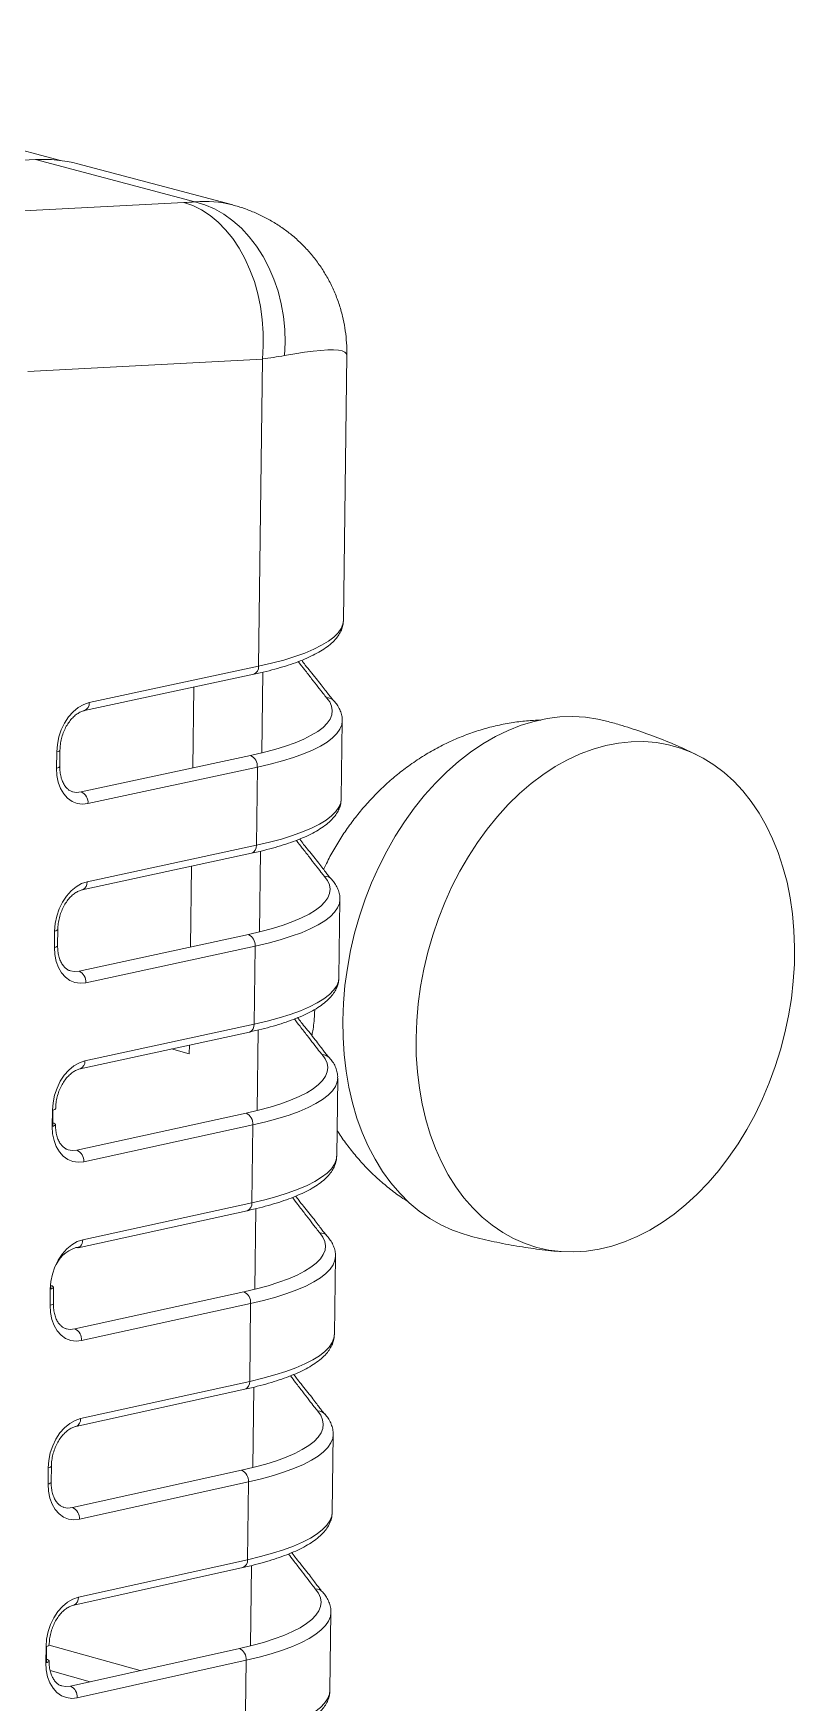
# Model space of a CAD drawing. Header units: millimetres. Extents: x -1041 to 1726, y -447 to 1705.
# Drawn here: x 1243.7 to 1464.8, y 410.4 to 895 of the extents above; entities that cross this region are included whole.
import ezdxf

# ---------------------------------------------------------------- set-up
doc = ezdxf.new("R2010")
doc.units = ezdxf.units.MM

msp = doc.modelspace()

# ---------------------------------------------------------------- linework, layer by layer
at = {"color": 7, "linetype": 'Continuous', "lineweight": 15}
for p, q in [((1251.64, 858.06), (1112.57, 894.96)), ((1194.28, 855.79), (1244.35, 858.34)), ((1290.65, 846.05), (1244.35, 858.34)), ((1301.6, 845.15), (1256.66, 857.07)), ((1309.11, 711.23), (1310.22, 800.43)), ((1333.77, 724.61), (1334.74, 801.53)), ((1258.56, 698.36), (1307.73, 708.91)), ((1259.94, 700.68), (1309.11, 711.23)), ((1290.01, 681.7), (1290.3, 705.17)), ((1333.11, 672.73), (1333.4, 695.36)), ((1333.4, 695.36), (1333.4, 695.31)), ((1250.46, 681.65), (1250.51, 686.39)), ((1251.39, 682.16), (1251.44, 686.89)), ((1257.62, 674.73), (1306.78, 685.31)), ((1308.75, 681.94), (1259.58, 671.35)), ((1308.46, 659.27), (1308.75, 681.94)), ((1259.31, 648.65), (1308.46, 659.27)), ((1257.93, 646.34), (1307.08, 656.95)), ((1289.66, 653.19), (1289.37, 629.74)), ((1332.46, 620.89), (1332.75, 643.51)), ((1332.75, 643.51), (1332.74, 643.46)), ((1250.76, 630.14), (1250.82, 634.87)), ((1249.83, 629.63), (1249.89, 634.36)), ((1257, 622.73), (1306.14, 633.37)), ((1308.1, 630), (1258.96, 619.35)), ((1307.82, 607.35), (1308.1, 630)), ((1258.68, 596.67), (1307.82, 607.35)), ((1257.31, 594.36), (1306.44, 605.04)), ((1289.02, 601.25), (1288.99, 598.71)), ((1331.8, 569.1), (1332.09, 591.69)), ((1332.09, 591.69), (1332.09, 591.64)), ((1249.35, 578.66), (1249.38, 577.69)), ((1256.37, 570.77), (1305.49, 581.48)), ((1307.45, 578.11), (1258.33, 567.39)), ((1307.17, 555.47), (1307.45, 578.11)), ((1256.69, 542.42), (1305.8, 553.17)), ((1258.06, 544.73), (1307.17, 555.47)), ((1257.28, 542.72), (1256.03, 542.45)), ((1331.15, 517.35), (1331.44, 539.93)), ((1331.44, 539.93), (1331.43, 539.88)), ((1248.59, 525.71), (1248.64, 530.43)), ((1248.79, 531.45), (1248.78, 530.46)), ((1249.52, 526.22), (1249.57, 530.94)), ((1255.75, 518.85), (1304.85, 529.63)), ((1306.81, 526.26), (1257.71, 515.47)), ((1306.53, 503.64), (1306.81, 526.26)), ((1256.07, 490.53), (1305.16, 501.35)), ((1257.43, 492.83), (1306.53, 503.64)), ((1330.5, 465.65), (1330.78, 488.2)), ((1330.78, 488.2), (1330.78, 488.15)), ((1247.97, 473.81), (1248.02, 478.53)), ((1248.9, 474.33), (1248.95, 479.05)), ((1255.12, 466.98), (1304.2, 477.83)), ((1306.16, 474.45), (1257.08, 463.6)), ((1305.88, 451.86), (1306.16, 474.45)), ((1256.81, 440.98), (1305.88, 451.86)), ((1255.45, 438.68), (1304.52, 449.56)), ((1329.84, 413.98), (1330.13, 436.52)), ((1330.13, 436.52), (1330.13, 436.47)), ((1248.27, 427.06), (1274.72, 419.65)), ((1247.49, 422.99), (1247.52, 422.01)), ((1254.5, 415.16), (1303.56, 426.07)), ((1305.52, 422.69), (1256.46, 411.77)), ((1305.24, 400.11), (1305.52, 422.69)), ((1248.58, 419.67), (1260.18, 416.42))]:
    msp.add_line(p, q, dxfattribs=at)
at = {"color": 8, "linetype": 'Continuous', "lineweight": 15}
for p, q in [((1223.64, 842.55), (1287.45, 845.82)), ((1310.22, 800.43), (1242.15, 796.85)), ((1310.3, 709.5), (1310.01, 686.05)), ((1309.66, 657.55), (1309.36, 634.12)), ((1309.01, 605.64), (1308.72, 582.23)), ((1308.36, 553.77), (1308.07, 530.39)), ((1307.72, 501.95), (1307.43, 478.59)), ((1307.07, 450.17), (1306.78, 426.83))]:
    msp.add_line(p, q, dxfattribs=at)
at = {"color": 144, "linetype": 'Continuous', "lineweight": 0}
for p, q in [((1288.99, 598.71), (1283.82, 600.12)), ((1249.21, 577.65), (1249.27, 582.37)), ((1249.4, 582.4), (1249.35, 578.66)), ((1247.34, 421.96), (1247.4, 426.67)), ((1247.53, 426.71), (1247.49, 422.99))]:
    msp.add_line(p, q, dxfattribs=at)
at = {"color": 7, "linetype": 'Continuous', "lineweight": 15, "flags": 128}
for points in [[(1310.22, 800.43), (1310.47, 804.22), (1310.46, 808.05), (1310.19, 811.86), (1309.67, 815.64), (1308.89, 819.33), (1307.88, 822.92), (1306.62, 826.35), (1305.15, 829.6), (1303.46, 832.64), (1301.59, 835.44), (1299.54, 837.97), (1297.34, 840.2), (1295.01, 842.12), (1292.57, 843.71), (1290.04, 844.95), (1287.45, 845.82)], [(1290.65, 846.05), (1293.52, 845.2), (1296.33, 844), (1299.05, 842.46), (1301.65, 840.59), (1304.12, 838.41), (1306.42, 835.93), (1308.53, 833.19), (1310.44, 830.21), (1312.13, 827.02), (1313.57, 823.64), (1314.77, 820.12), (1315.69, 816.48), (1316.35, 812.75), (1316.72, 808.98), (1316.81, 805.19), (1316.62, 801.43)], [(1250.51, 686.39), (1250.68, 688.55), (1251.12, 690.72), (1251.83, 692.81), (1252.78, 694.76), (1253.94, 696.52), (1255.28, 698.04), (1256.76, 699.26), (1258.33, 700.15), (1259.94, 700.68)], [(1328.85, 702.11), (1329.76, 700.87), (1330.31, 699.63), (1330.52, 698.38), (1330.37, 697.14), (1329.87, 695.91), (1329.02, 694.69), (1327.83, 693.5), (1326.29, 692.33), (1324.42, 691.19), (1322.22, 690.08), (1319.71, 689.03), (1316.9, 688.01), (1313.8, 687.05), (1310.42, 686.15), (1306.78, 685.31)], [(1333.56, 608.4), (1333.75, 613.44), (1334.19, 618.52), (1334.89, 623.6), (1335.82, 628.67), (1337, 633.71), (1338.42, 638.69), (1340.07, 643.58), (1341.94, 648.38), (1344.03, 653.05), (1346.32, 657.57), (1348.81, 661.93), (1351.48, 666.11), (1354.32, 670.08), (1357.32, 673.83), (1360.47, 677.34), (1363.75, 680.6), (1367.15, 683.59), (1370.65, 686.3), (1374.23, 688.71), (1377.89, 690.82), (1381.6, 692.62), (1385.34, 694.09), (1389.11, 695.24), (1392.88, 696.05), (1396.63, 696.52), (1400.36, 696.66), (1404.03, 696.46), (1407.65, 695.91), (1410.16, 695.33)], [(1259.58, 671.35), (1257.98, 671.19), (1256.42, 671.41), (1254.97, 672), (1253.66, 672.94), (1252.53, 674.21), (1251.62, 675.77), (1250.96, 677.57), (1250.57, 679.55), (1250.46, 681.65)], [(1255.11, 674.8), (1256.23, 674.61), (1257.62, 674.73)], [(1328.2, 650.27), (1329.1, 649.03), (1329.66, 647.78), (1329.86, 646.53), (1329.72, 645.28), (1329.22, 644.04), (1328.37, 642.81), (1327.17, 641.61), (1325.64, 640.43), (1323.77, 639.29), (1321.57, 638.18), (1319.06, 637.11), (1316.25, 636.09), (1313.15, 635.13), (1309.77, 634.22), (1306.14, 633.37)], [(1249.89, 634.36), (1250.06, 636.52), (1250.5, 638.68), (1251.21, 640.77), (1252.15, 642.73), (1253.32, 644.49), (1254.65, 646.01), (1256.13, 647.23), (1257.7, 648.12), (1259.31, 648.65)], [(1258.96, 619.35), (1257.35, 619.19), (1255.8, 619.4), (1254.34, 619.99), (1253.03, 620.93), (1251.91, 622.2), (1251, 623.75), (1250.34, 625.55), (1249.95, 627.52), (1249.83, 629.63)], [(1254.47, 622.8), (1255.61, 622.61), (1257, 622.73)], [(1369.5, 546.13), (1368.84, 546.32), (1365.39, 547.51), (1362.06, 549.03), (1358.85, 550.88), (1355.77, 553.03), (1352.85, 555.48), (1350.1, 558.23), (1347.52, 561.26), (1345.13, 564.55), (1342.95, 568.1), (1340.97, 571.88), (1339.21, 575.88), (1337.68, 580.08), (1336.38, 584.46), (1335.32, 589.01), (1334.51, 593.7), (1333.94, 598.51), (1333.63, 603.41), (1333.56, 608.4)], [(1249.27, 582.37), (1249.43, 584.53), (1249.88, 586.69), (1250.58, 588.78), (1251.53, 590.74), (1252.69, 592.5), (1254.03, 594.02), (1255.51, 595.24), (1257.07, 596.13), (1258.68, 596.67)], [(1327.54, 598.48), (1328.45, 597.23), (1329, 595.98), (1329.21, 594.72), (1329.06, 593.46), (1328.56, 592.21), (1327.71, 590.98), (1326.52, 589.77), (1324.98, 588.58), (1323.11, 587.43), (1320.92, 586.31), (1318.41, 585.24), (1315.6, 584.22), (1312.5, 583.25), (1309.13, 582.33), (1305.49, 581.48)], [(1258.33, 567.39), (1256.72, 567.22), (1255.17, 567.44), (1253.72, 568.02), (1252.41, 568.96), (1251.28, 570.23), (1250.38, 571.78), (1249.72, 573.57), (1249.32, 575.54), (1249.21, 577.65)], [(1253.83, 570.84), (1254.98, 570.65), (1256.37, 570.77)], [(1326.89, 546.74), (1327.8, 545.48), (1328.35, 544.22), (1328.56, 542.95), (1328.41, 541.68), (1327.91, 540.43), (1327.06, 539.19), (1325.87, 537.97), (1324.33, 536.78), (1322.46, 535.62), (1320.27, 534.5), (1317.76, 533.42), (1314.95, 532.39), (1311.85, 531.41), (1308.48, 530.49), (1304.85, 529.63)], [(1257.71, 515.47), (1256.1, 515.31), (1254.55, 515.52), (1253.09, 516.1), (1251.78, 517.03), (1250.66, 518.3), (1249.76, 519.84), (1249.1, 521.63), (1248.7, 523.61), (1248.59, 525.71)], [(1253.2, 518.92), (1254.36, 518.73), (1255.75, 518.85)], [(1326.24, 495.03), (1327.14, 493.77), (1327.7, 492.5), (1327.9, 491.22), (1327.76, 489.95), (1327.26, 488.69), (1326.41, 487.44), (1325.21, 486.21), (1323.68, 485.01), (1321.81, 483.85), (1319.62, 482.72), (1317.11, 481.63), (1314.3, 480.6), (1311.21, 479.61), (1307.84, 478.69), (1304.2, 477.83)], [(1248.02, 478.53), (1248.19, 480.69), (1248.63, 482.85), (1249.34, 484.93), (1250.28, 486.89), (1251.44, 488.65), (1252.78, 490.17), (1254.26, 491.39), (1255.82, 492.29), (1257.43, 492.83)], [(1257.08, 463.6), (1255.47, 463.43), (1253.92, 463.64), (1252.47, 464.22), (1251.16, 465.15), (1250.04, 466.41), (1249.13, 467.96), (1248.47, 469.74), (1248.08, 471.71), (1247.97, 473.81)], [(1252.56, 467.05), (1253.73, 466.86), (1255.12, 466.98)], [(1325.59, 443.38), (1326.49, 442.1), (1327.05, 440.82), (1327.25, 439.54), (1327.1, 438.26), (1326.6, 436.99), (1325.75, 435.74), (1324.56, 434.5), (1323.03, 433.3), (1321.16, 432.12), (1318.97, 430.99), (1316.46, 429.89), (1313.66, 428.85), (1310.56, 427.86), (1307.19, 426.93), (1303.56, 426.07)], [(1247.4, 426.67), (1247.57, 428.83), (1248.01, 430.99), (1248.71, 433.07), (1249.66, 435.03), (1250.82, 436.79), (1252.16, 438.31), (1253.63, 439.54), (1255.2, 440.44), (1256.81, 440.98)], [(1256.46, 411.77), (1254.85, 411.6), (1253.3, 411.81), (1251.85, 412.38), (1250.54, 413.31), (1249.42, 414.57), (1248.51, 416.11), (1247.85, 417.9), (1247.46, 419.87), (1247.34, 421.96)], [(1251.92, 415.22), (1253.11, 415.03), (1254.5, 415.16)]]:
    msp.add_lwpolyline(points, dxfattribs=at)
at = {"color": 8, "linetype": 'Continuous', "lineweight": 15, "flags": 128}
for points in [[(1334.74, 801.52), (1334.74, 801.54), (1334.59, 802.05), (1334.12, 802.46), (1333.35, 802.76), (1332.27, 802.96), (1330.88, 803.06), (1329.2, 803.05), (1327.23, 802.93), (1324.98, 802.71), (1322.45, 802.39), (1319.66, 801.96), (1316.62, 801.43)], [(1309.11, 711.23), (1312.89, 712.1), (1316.4, 713.04), (1319.62, 714.03), (1322.55, 715.08), (1325.15, 716.17), (1327.43, 717.32), (1329.38, 718.49), (1330.97, 719.71), (1332.22, 720.95), (1333.1, 722.21), (1333.62, 723.49), (1333.77, 724.61)], [(1333.4, 695.31), (1333.25, 694.23), (1332.73, 692.95), (1331.85, 691.69), (1330.6, 690.44), (1329.01, 689.23), (1327.07, 688.04), (1324.79, 686.9), (1322.18, 685.8), (1319.26, 684.75), (1316.03, 683.75), (1312.52, 682.81), (1308.75, 681.94)], [(1251.44, 686.89), (1251.44, 686.87), (1251.37, 686.73), (1251.18, 686.6), (1250.89, 686.49), (1250.51, 686.39)], [(1250.46, 681.65), (1250.83, 681.76), (1251.12, 681.87), (1251.31, 682), (1251.38, 682.14), (1251.39, 682.16)], [(1308.46, 659.27), (1312.24, 660.14), (1315.75, 661.08), (1318.97, 662.08), (1321.89, 663.14), (1324.5, 664.24), (1326.78, 665.39), (1328.72, 666.58), (1330.32, 667.8), (1331.56, 669.05), (1332.44, 670.31), (1332.96, 671.6), (1333.11, 672.73)], [(1332.74, 643.46), (1332.59, 642.37), (1332.07, 641.08), (1331.19, 639.81), (1329.95, 638.56), (1328.35, 637.33), (1326.41, 636.14), (1324.13, 634.99), (1321.53, 633.88), (1318.61, 632.83), (1315.38, 631.82), (1311.88, 630.88), (1308.1, 630)], [(1250.82, 634.87), (1250.82, 634.84), (1250.74, 634.71), (1250.56, 634.58), (1250.27, 634.46), (1249.89, 634.36)], [(1249.83, 629.63), (1250.21, 629.73), (1250.5, 629.85), (1250.68, 629.98), (1250.76, 630.12), (1250.76, 630.14)], [(1307.82, 607.35), (1311.59, 608.23), (1315.1, 609.18), (1318.32, 610.18), (1321.24, 611.24), (1323.85, 612.36), (1326.13, 613.51), (1328.07, 614.7), (1329.66, 615.93), (1330.9, 617.19), (1331.79, 618.46), (1332.31, 619.76), (1332.46, 620.89)], [(1332.09, 591.64), (1331.94, 590.56), (1331.42, 589.26), (1330.54, 587.98), (1329.29, 586.72), (1327.7, 585.49), (1325.76, 584.29), (1323.48, 583.13), (1320.87, 582.01), (1317.95, 580.95), (1314.73, 579.94), (1311.23, 578.99), (1307.45, 578.11)], [(1307.17, 555.47), (1310.95, 556.36), (1314.45, 557.31), (1317.67, 558.33), (1320.59, 559.39), (1323.2, 560.51), (1325.47, 561.67), (1327.41, 562.88), (1329.01, 564.11), (1330.25, 565.37), (1331.13, 566.66), (1331.65, 567.96), (1331.8, 569.1)], [(1331.43, 539.88), (1331.28, 538.78), (1330.76, 537.48), (1329.88, 536.19), (1328.64, 534.92), (1327.05, 533.68), (1325.11, 532.48), (1322.83, 531.31), (1320.22, 530.19), (1317.3, 529.12), (1314.09, 528.1), (1310.58, 527.15), (1306.81, 526.26)], [(1248.59, 525.71), (1248.97, 525.81), (1249.25, 525.93), (1249.44, 526.06), (1249.52, 526.2), (1249.52, 526.22)], [(1306.53, 503.64), (1310.3, 504.54), (1313.8, 505.49), (1317.02, 506.51), (1319.94, 507.59), (1322.54, 508.71), (1324.82, 509.88), (1326.76, 511.09), (1328.36, 512.33), (1329.6, 513.6), (1330.48, 514.89), (1331, 516.2), (1331.15, 517.35)], [(1330.78, 488.15), (1330.63, 487.05), (1330.11, 485.74), (1329.23, 484.44), (1327.99, 483.17), (1326.39, 481.92), (1324.45, 480.71), (1322.18, 479.53), (1319.57, 478.41), (1316.66, 477.33), (1313.44, 476.31), (1309.93, 475.35), (1306.16, 474.45)], [(1248.95, 479.05), (1248.95, 479.02), (1248.87, 478.88), (1248.69, 478.75), (1248.4, 478.63), (1248.02, 478.53)], [(1247.97, 473.81), (1248.34, 473.92), (1248.63, 474.04), (1248.82, 474.17), (1248.89, 474.31), (1248.9, 474.33)], [(1305.88, 451.86), (1309.65, 452.75), (1313.16, 453.72), (1316.37, 454.74), (1319.29, 455.82), (1321.89, 456.95), (1324.17, 458.13), (1326.11, 459.35), (1327.7, 460.6), (1328.94, 461.87), (1329.82, 463.17), (1330.34, 464.49), (1330.5, 465.65)], [(1330.13, 436.47), (1329.97, 435.36), (1329.46, 434.04), (1328.57, 432.74), (1327.33, 431.46), (1325.74, 430.2), (1323.8, 428.98), (1321.53, 427.8), (1318.92, 426.67), (1316.01, 425.58), (1312.79, 424.56), (1309.29, 423.59), (1305.52, 422.69)], [(1305.24, 400.11), (1309.01, 401.02), (1312.51, 401.99), (1315.72, 403.02), (1318.64, 404.1), (1321.24, 405.24), (1323.52, 406.42), (1325.46, 407.65), (1327.05, 408.91), (1328.29, 410.19), (1329.17, 411.5), (1329.69, 412.82), (1329.84, 413.98)]]:
    msp.add_lwpolyline(points, dxfattribs=at)
at = {"color": 144, "linetype": 'Continuous', "lineweight": 0, "flags": 128}
for points in [[(1354.85, 603.28), (1355.04, 608.26), (1355.48, 613.26), (1356.17, 618.27), (1357.1, 623.27), (1358.28, 628.24), (1359.69, 633.14), (1361.33, 637.96), (1363.19, 642.68), (1365.27, 647.28), (1367.55, 651.72), (1370.02, 656), (1372.68, 660.1), (1375.5, 663.98), (1378.48, 667.65), (1381.61, 671.08), (1384.86, 674.25), (1388.23, 677.15), (1391.69, 679.76), (1395.24, 682.09), (1398.86, 684.1), (1402.52, 685.8), (1406.22, 687.18), (1409.93, 688.23), (1413.64, 688.95), (1417.34, 689.33), (1421, 689.38), (1424.61, 689.08), (1428.15, 688.45), (1431.6, 687.48), (1434.96, 686.19), (1438.2, 684.57), (1441.31, 682.64), (1444.28, 680.4), (1447.09, 677.86), (1449.73, 675.04), (1452.19, 671.94), (1454.45, 668.59), (1456.51, 665), (1458.36, 661.18), (1459.99, 657.15), (1461.38, 652.93), (1462.55, 648.54), (1463.47, 644), (1464.15, 639.33), (1464.58, 634.55), (1464.76, 629.68), (1464.69, 624.75), (1464.38, 619.77), (1463.81, 614.77), (1463, 609.78), (1461.95, 604.81), (1460.66, 599.89), (1459.14, 595.04), (1457.39, 590.28), (1455.43, 585.64), (1453.26, 581.13), (1450.89, 576.77), (1448.34, 572.59), (1445.61, 568.61), (1442.71, 564.83), (1439.67, 561.29), (1436.49, 557.99), (1433.19, 554.95), (1429.78, 552.19), (1426.28, 549.71), (1422.71, 547.54), (1419.08, 545.67), (1415.4, 544.11), (1411.7, 542.89), (1407.99, 541.99), (1404.29, 541.42), (1400.61, 541.19), (1396.97, 541.3), (1393.4, 541.75), (1389.89, 542.53), (1386.48, 543.65), (1383.17, 545.09), (1379.99, 546.85), (1376.94, 548.93), (1374.04, 551.31), (1371.3, 553.98), (1368.74, 556.93), (1366.36, 560.15), (1364.19, 563.62), (1362.22, 567.33), (1360.47, 571.26), (1358.95, 575.39), (1357.65, 579.7), (1356.6, 584.17), (1355.79, 588.79), (1355.23, 593.53), (1354.91, 598.37), (1354.85, 603.28)], [(1354.85, 603.28), (1355.04, 608.26), (1355.48, 613.26), (1356.17, 618.27), (1357.1, 623.27), (1358.28, 628.24), (1359.69, 633.14), (1361.33, 637.96), (1363.19, 642.68), (1365.27, 647.28), (1367.55, 651.72), (1370.02, 656), (1372.68, 660.1), (1375.5, 663.98), (1378.48, 667.65), (1381.61, 671.08), (1384.86, 674.25), (1388.23, 677.15), (1391.69, 679.76), (1395.24, 682.09), (1398.86, 684.1), (1402.52, 685.8), (1406.22, 687.18), (1409.93, 688.23), (1413.64, 688.95), (1417.34, 689.33), (1421, 689.38), (1424.61, 689.08), (1428.15, 688.45), (1431.6, 687.48), (1434.96, 686.19), (1438.2, 684.57), (1441.31, 682.64), (1444.28, 680.4), (1447.09, 677.86), (1449.73, 675.04), (1452.19, 671.94), (1454.45, 668.59), (1456.51, 665), (1458.36, 661.18), (1459.99, 657.15), (1461.38, 652.93), (1462.55, 648.54), (1463.47, 644), (1464.15, 639.33), (1464.58, 634.55), (1464.76, 629.68), (1464.69, 624.75), (1464.38, 619.77), (1463.81, 614.77), (1463, 609.78), (1461.95, 604.81), (1460.66, 599.89), (1459.14, 595.04), (1457.39, 590.28), (1455.43, 585.64), (1453.26, 581.13), (1450.89, 576.77), (1448.34, 572.59), (1445.61, 568.61), (1442.71, 564.83), (1439.67, 561.29), (1436.49, 557.99), (1433.19, 554.95), (1429.78, 552.19), (1426.28, 549.71), (1422.71, 547.54), (1419.08, 545.67), (1415.4, 544.11), (1411.7, 542.89), (1407.99, 541.99), (1404.29, 541.42), (1400.61, 541.19), (1396.97, 541.3), (1393.4, 541.75), (1389.89, 542.53), (1386.48, 543.65), (1383.17, 545.09), (1379.99, 546.85), (1376.94, 548.93), (1374.04, 551.31), (1371.3, 553.98), (1368.74, 556.93), (1366.36, 560.15), (1364.19, 563.62), (1362.22, 567.33), (1360.47, 571.26), (1358.95, 575.39), (1357.65, 579.7), (1356.6, 584.17), (1355.79, 588.79), (1355.23, 593.53), (1354.91, 598.37), (1354.85, 603.28)], [(1250.2, 582.88), (1250.19, 582.86), (1250.12, 582.72), (1249.93, 582.59), (1249.64, 582.47), (1249.27, 582.37)], [(1249.21, 577.65), (1249.59, 577.75), (1249.88, 577.87), (1250.06, 578), (1250.14, 578.14), (1250.1, 578.28), (1249.96, 578.42), (1249.7, 578.54), (1249.35, 578.66)], [(1248.64, 530.43), (1248.81, 532.59), (1249.25, 534.75), (1249.96, 536.84), (1250.91, 538.79), (1252.07, 540.55), (1253.41, 542.07), (1254.88, 543.3), (1256.45, 544.19), (1258.06, 544.73)], [(1256.03, 542.45), (1256.42, 542.39), (1256.8, 542.45), (1257.14, 542.62), (1257.45, 542.89), (1257.7, 543.25), (1257.89, 543.69), (1258.01, 544.19), (1258.06, 544.73)], [(1248.79, 531.45), (1249.14, 531.33), (1249.39, 531.2), (1249.54, 531.06), (1249.57, 530.92), (1249.5, 530.78), (1249.31, 530.65), (1249.02, 530.53), (1248.64, 530.43)], [(1248.33, 427.19), (1248.33, 427.17), (1248.25, 427.03), (1248.07, 426.9), (1247.78, 426.78), (1247.4, 426.67)], [(1247.34, 421.96), (1247.72, 422.06), (1248.01, 422.19), (1248.2, 422.32), (1248.27, 422.46), (1248.24, 422.6), (1248.09, 422.74), (1247.84, 422.88), (1247.49, 422.99)]]:
    msp.add_lwpolyline(points, dxfattribs=at)
at = {"color": 7, "linetype": 'Continuous', "lineweight": 15}
for centre, radius, start, end in [((1246.48, 818.53), 39.86, 75.2045, 93.0641), ((1283.41, 926.41), 80.68, 272.8708, 275.1471), ((1293.09, 931.16), 131.84, 277.4648, 280.2802), ((1305.35, 682.22), 3.4, 355.1938, 65.132), ((1256.18, 671.64), 3.41, 355.2083, 65.0559), ((1304.7, 630.28), 3.41, 355.2238, 65.0678), ((1255.55, 619.63), 3.42, 355.2382, 64.9917), ((1304.05, 578.39), 3.41, 355.2536, 65.0037), ((1254.92, 567.67), 3.42, 355.2681, 64.9276), ((1303.4, 526.54), 3.42, 355.2834, 64.9397), ((1254.29, 515.75), 3.43, 355.2979, 64.8636), ((1302.75, 474.73), 3.42, 355.3131, 64.8759), ((1253.66, 463.88), 3.43, 355.3277, 64.7997), ((1302.1, 422.96), 3.43, 355.3427, 64.8122), ((1253.03, 412.05), 3.43, 355.3574, 64.736)]:
    msp.add_arc(centre, radius, start, end, dxfattribs=at)
at = {"color": 8, "linetype": 'Continuous', "lineweight": 15}
for centre, radius, start, end in [((1293.44, 812.9), 33.27, 75.8761, 94.8058), ((1306.89, 710.98), 2.23, 291.935, 6.3942), ((1257.72, 700.43), 2.23, 292.0286, 6.4398), ((1328.98, 699.4), 2.71, 41.7046, 92.8172), ((1306.25, 659.02), 2.23, 291.983, 6.4012), ((1328.33, 647.57), 2.71, 41.5256, 92.8409), ((1257.1, 648.4), 2.23, 292.0762, 6.4469), ((1305.61, 607.1), 2.22, 292.031, 6.4082), ((1256.48, 596.42), 2.22, 292.1238, 6.4539), ((1327.68, 595.78), 2.7, 41.3482, 92.8646), ((1304.97, 555.23), 2.22, 292.0791, 6.4153), ((1327.03, 544.04), 2.7, 41.1723, 92.8884), ((1304.33, 503.4), 2.21, 292.1273, 6.4223), ((1326.38, 492.34), 2.7, 40.9979, 92.9121), ((1255.23, 492.58), 2.21, 292.219, 6.4682), ((1303.69, 451.61), 2.21, 292.1755, 6.4294), ((1325.73, 440.68), 2.7, 40.825, 92.9359), ((1254.61, 440.73), 2.21, 292.2666, 6.4753)]:
    msp.add_arc(centre, radius, start, end, dxfattribs=at)
at = {"color": 144, "linetype": 'Continuous', "lineweight": 0}
msp.add_arc((1258.98, 533.21), 9.7, 107.7019, 159.7032, dxfattribs=at)
at = {"color": 7, "linetype": 'Continuous', "lineweight": 15}
for points, knots in [([(1334.72, 801.52), (1334.73, 801.87), (1334.78, 803.36), (1334.62, 806.02), (1334.21, 809.45), (1333.51, 812.96), (1332.49, 816.53), (1331.12, 820.09), (1329.47, 823.49), (1327.56, 826.69), (1325.4, 829.69), (1323.02, 832.47), (1320.45, 835.01), (1317.7, 837.31), (1314.8, 839.37), (1311.76, 841.17), (1308.62, 842.73), (1305.36, 844.01), (1302.99, 844.81), (1301.69, 845.11), (1301.52, 845.15)], [0, 0, 0, 0, 0.018825, 0.078657, 0.137937, 0.196795, 0.261931, 0.326222, 0.38954, 0.451979, 0.513636, 0.574611, 0.634992, 0.694869, 0.75435, 0.813551, 0.872604, 0.93166, 0.990907, 1, 1, 1, 1]), ([(1307.73, 708.91), (1308.35, 709.05), (1310.17, 709.45), (1313.03, 710.15), (1316.21, 711.05), (1319.17, 712.01), (1321.9, 713.04), (1324.38, 714.12), (1326.62, 715.29), (1328.6, 716.53), (1330.32, 717.88), (1331.67, 719.26), (1332.67, 720.67), (1333.32, 722.05), (1333.71, 723.35), (1333.73, 724.19), (1333.74, 724.55)], [0, 0, 0, 0, 0.040922, 0.119389, 0.198071, 0.277095, 0.35656, 0.436594, 0.517346, 0.598929, 0.681244, 0.763001, 0.831211, 0.89473, 0.955171, 1, 1, 1, 1]), ([(1320.66, 712.6), (1320.69, 712.56), (1321.3, 711.66), (1322.66, 710.07), (1324.56, 707.54), (1326.38, 705.22), (1327.83, 703.34), (1328.53, 702.49), (1328.85, 702.11)], [0, 0, 0, 0, 0.0079631, 0.1714659, 0.3889613, 0.6069455, 0.8241817, 1, 1, 1, 1]), ([(1330.94, 701.2), (1330.86, 701.28), (1330.65, 701.51), (1330.14, 702.13), (1329.39, 703.08), (1328.43, 704.35), (1327.23, 705.9), (1325.8, 707.74), (1324.22, 709.63), (1322.82, 711.34), (1321.99, 712.49), (1321.64, 712.97)], [0, 0, 0, 0, 0.051141, 0.144074, 0.250434, 0.369129, 0.499208, 0.639694, 0.789735, 0.912023, 1, 1, 1, 1]), ([(1251.44, 686.89), (1251.45, 687.17), (1251.48, 688), (1251.67, 689.41), (1252.09, 691.09), (1252.7, 692.7), (1253.47, 694.18), (1254.38, 695.48), (1255.37, 696.58), (1256.42, 697.43), (1257.46, 698.03), (1258.16, 698.27), (1258.52, 698.35), (1258.56, 698.36)], [0, 0, 0, 0, 0.052567, 0.157084, 0.261829, 0.366537, 0.470929, 0.574814, 0.678129, 0.78106, 0.884071, 0.986728, 1, 1, 1, 1]), ([(1333.37, 695.28), (1333.38, 695.44), (1333.43, 696.1), (1333.21, 697.26), (1332.72, 698.7), (1331.98, 700.02), (1331.32, 700.82), (1331.01, 701.2)], [0, 0, 0, 0, 0.074311, 0.304632, 0.535918, 0.776393, 1, 1, 1, 1]), ([(1391.04, 695.62), (1389.67, 695.56), (1386.79, 695.44), (1382.41, 694.86), (1377.92, 693.97), (1373.45, 692.76), (1369.02, 691.24), (1364.66, 689.39), (1360.37, 687.23), (1356.18, 684.74), (1352.25, 682.04), (1348.59, 679.17), (1345.22, 676.18), (1342.02, 672.98), (1339, 669.59), (1336.17, 666.01), (1333.56, 662.29), (1331.19, 658.45), (1329.34, 655.1), (1328.35, 652.99), (1328, 652.23)], [0, 0, 0, 0, 0.051396, 0.108149, 0.165352, 0.223067, 0.281362, 0.340306, 0.399979, 0.46047, 0.521887, 0.577448, 0.633281, 0.689341, 0.745569, 0.801874, 0.858109, 0.914009, 0.969013, 1, 1, 1, 1]), ([(1436.18, 685.58), (1435.07, 686.12), (1431.95, 687.66), (1426.65, 689.88), (1420.32, 692.24), (1414.81, 694.05), (1411.39, 694.96), (1410.15, 695.29)], [0, 0, 0, 0, 0.133143, 0.376247, 0.619098, 0.861557, 1, 1, 1, 1]), ([(1255.14, 674.82), (1254.98, 674.86), (1254.54, 674.97), (1253.88, 675.4), (1253.13, 676.12), (1252.46, 677.11), (1251.92, 678.35), (1251.55, 679.77), (1251.39, 681.07), (1251.39, 681.89), (1251.39, 682.16)], [0, 0, 0, 0, 0.082766, 0.230941, 0.368238, 0.51475, 0.655114, 0.793102, 0.930579, 1, 1, 1, 1]), ([(1307.08, 656.95), (1307.71, 657.09), (1309.53, 657.49), (1312.38, 658.21), (1315.57, 659.11), (1318.53, 660.08), (1321.25, 661.11), (1323.73, 662.2), (1325.97, 663.37), (1327.95, 664.62), (1329.67, 665.97), (1331.02, 667.37), (1332.01, 668.78), (1332.67, 670.17), (1333.05, 671.47), (1333.07, 672.31), (1333.08, 672.67)], [0, 0, 0, 0, 0.040923, 0.119394, 0.198079, 0.277106, 0.356573, 0.436607, 0.517351, 0.598914, 0.681185, 0.762861, 0.831095, 0.894701, 0.955268, 1, 1, 1, 1]), ([(1320.08, 660.69), (1320.08, 660.68), (1320.67, 659.82), (1322.01, 658.26), (1323.91, 655.73), (1325.73, 653.4), (1327.17, 651.51), (1327.88, 650.65), (1328.2, 650.27)], [0, 0, 0, 0, 0.0013801, 0.1659678, 0.3849065, 0.6043372, 0.823015, 1, 1, 1, 1]), ([(1330.29, 649.36), (1330.21, 649.45), (1330, 649.68), (1329.48, 650.32), (1328.73, 651.28), (1327.75, 652.55), (1326.56, 654.12), (1325.17, 655.9), (1323.66, 657.72), (1322.3, 659.37), (1321.44, 660.54), (1321.06, 661.06)], [0, 0, 0, 0, 0.0527373, 0.1466844, 0.25409, 0.3738472, 0.5050074, 0.6466114, 0.7820354, 0.9033834, 1, 1, 1, 1]), ([(1332.71, 643.43), (1332.72, 643.59), (1332.78, 644.25), (1332.56, 645.42), (1332.06, 646.86), (1331.32, 648.18), (1330.67, 648.98), (1330.36, 649.36)], [0, 0, 0, 0, 0.075126, 0.306, 0.537849, 0.778816, 1, 1, 1, 1]), ([(1250.82, 634.87), (1250.83, 635.14), (1250.85, 635.97), (1251.05, 637.38), (1251.47, 639.06), (1252.08, 640.67), (1252.85, 642.15), (1253.75, 643.45), (1254.75, 644.55), (1255.79, 645.4), (1256.83, 646), (1257.54, 646.25), (1257.89, 646.33), (1257.93, 646.34)], [0, 0, 0, 0, 0.0525616, 0.1570647, 0.2617986, 0.3664993, 0.4708874, 0.574769, 0.6780791, 0.780997, 0.8839849, 0.9865578, 1, 1, 1, 1]), ([(1254.5, 622.82), (1254.34, 622.86), (1253.91, 622.97), (1253.25, 623.39), (1252.5, 624.11), (1251.84, 625.09), (1251.3, 626.33), (1250.93, 627.75), (1250.77, 629.05), (1250.76, 629.86), (1250.76, 630.14)], [0, 0, 0, 0, 0.080902, 0.229537, 0.367159, 0.514027, 0.654663, 0.792886, 0.930589, 1, 1, 1, 1]), ([(1306.44, 605.04), (1307.07, 605.18), (1308.88, 605.58), (1311.74, 606.3), (1314.92, 607.21), (1317.88, 608.18), (1320.6, 609.22), (1323.09, 610.32), (1325.32, 611.5), (1327.31, 612.76), (1329.02, 614.12), (1330.37, 615.52), (1331.36, 616.93), (1332.01, 618.33), (1332.39, 619.63), (1332.42, 620.48), (1332.42, 620.83)], [0, 0, 0, 0, 0.040925, 0.119398, 0.198087, 0.277116, 0.356585, 0.436618, 0.517355, 0.598898, 0.681126, 0.76272, 0.830979, 0.894672, 0.955362, 1, 1, 1, 1]), ([(1324.57, 604.05), (1324.67, 604.47), (1324.9, 605.48), (1325.18, 607.58), (1325.36, 609.7), (1325.4, 611.12), (1325.41, 611.59)], [0, 0, 0, 0, 0.224303, 0.527797, 0.842456, 1, 1, 1, 1]), ([(1319.51, 608.83), (1320.06, 608.11), (1321.38, 606.41), (1323.26, 603.98), (1325.08, 601.62), (1326.52, 599.73), (1327.23, 598.87), (1327.54, 598.48)], [0, 0, 0, 0, 0.159857, 0.3804, 0.601438, 0.821718, 1, 1, 1, 1]), ([(1329.64, 597.57), (1329.56, 597.66), (1329.34, 597.9), (1328.82, 598.54), (1328.06, 599.52), (1327.08, 600.8), (1325.88, 602.38), (1324.47, 604.19), (1322.96, 606.02), (1321.63, 607.63), (1320.82, 608.74), (1320.49, 609.2)], [0, 0, 0, 0, 0.054441, 0.149471, 0.257996, 0.378896, 0.511224, 0.654046, 0.792691, 0.914044, 1, 1, 1, 1]), ([(1332.05, 591.62), (1332.07, 591.78), (1332.12, 592.45), (1331.9, 593.62), (1331.41, 595.06), (1330.67, 596.39), (1330.02, 597.19), (1329.71, 597.57)], [0, 0, 0, 0, 0.075926, 0.307346, 0.539751, 0.781201, 1, 1, 1, 1]), ([(1250.2, 582.88), (1250.2, 583.16), (1250.23, 583.99), (1250.42, 585.4), (1250.84, 587.07), (1251.45, 588.68), (1252.23, 590.16), (1253.13, 591.47), (1254.12, 592.56), (1255.17, 593.42), (1256.21, 594.02), (1256.92, 594.27), (1257.27, 594.35), (1257.31, 594.36)], [0, 0, 0, 0, 0.052557, 0.157046, 0.261769, 0.366461, 0.470845, 0.574724, 0.678029, 0.780934, 0.883899, 0.986389, 1, 1, 1, 1]), ([(1253.86, 570.86), (1253.71, 570.9), (1253.28, 571.01), (1252.63, 571.43), (1251.9, 572.12), (1251.26, 573.05), (1250.72, 574.22), (1250.34, 575.62), (1250.15, 576.96), (1250.14, 577.83), (1250.14, 578.16)], [0, 0, 0, 0, 0.0790318, 0.2281229, 0.3660675, 0.4985516, 0.6396202, 0.7782062, 0.9161382, 1, 1, 1, 1]), ([(1331.9, 576.54), (1332.09, 576.23), (1333.05, 574.65), (1335.01, 571.96), (1337.79, 568.48), (1340.81, 565.21), (1344.01, 562.15), (1347.42, 559.33), (1350.25, 557.21), (1352, 556.13), (1352.51, 555.82)], [0, 0, 0, 0, 0.036472, 0.187536, 0.338445, 0.489141, 0.6396, 0.789826, 0.939846, 1, 1, 1, 1]), ([(1305.8, 553.17), (1306.42, 553.31), (1308.24, 553.72), (1311.1, 554.44), (1314.28, 555.36), (1317.24, 556.33), (1319.96, 557.38), (1322.44, 558.49), (1324.68, 559.67), (1326.66, 560.94), (1328.37, 562.3), (1329.72, 563.71), (1330.71, 565.13), (1331.36, 566.53), (1331.74, 567.84), (1331.76, 568.68), (1331.77, 569.04)], [0, 0, 0, 0, 0.040926, 0.119403, 0.198094, 0.277127, 0.356598, 0.43663, 0.517359, 0.598881, 0.681065, 0.76258, 0.830863, 0.894642, 0.955453, 1, 1, 1, 1]), ([(1329, 545.82), (1328.91, 545.91), (1328.69, 546.16), (1328.16, 546.82), (1327.39, 547.8), (1326.41, 549.1), (1325.2, 550.69), (1323.78, 552.52), (1322.26, 554.36), (1320.97, 555.93), (1320.21, 556.98), (1319.91, 557.38)], [0, 0, 0, 0, 0.056221, 0.152344, 0.261994, 0.38404, 0.51754, 0.661582, 0.803547, 0.924868, 1, 1, 1, 1]), ([(1318.93, 557.01), (1319.46, 556.33), (1320.76, 554.65), (1322.61, 552.25), (1324.42, 549.88), (1325.87, 547.99), (1326.58, 547.12), (1326.89, 546.74)], [0, 0, 0, 0, 0.1535454, 0.3757451, 0.5984441, 0.8203789, 1, 1, 1, 1]), ([(1331.4, 539.85), (1331.41, 540.02), (1331.47, 540.69), (1331.25, 541.86), (1330.75, 543.31), (1330.01, 544.64), (1329.37, 545.44), (1329.06, 545.82)], [0, 0, 0, 0, 0.076712, 0.308672, 0.541623, 0.783547, 1, 1, 1, 1]), ([(1369.5, 546.14), (1369.71, 546.08), (1372.07, 545.38), (1376.65, 544.33), (1383.23, 542.99), (1389.84, 542.02), (1394.39, 541.47), (1396.73, 541.33), (1396.87, 541.32)], [0, 0, 0, 0, 0.023258, 0.264967, 0.505924, 0.745981, 0.985006, 1, 1, 1, 1]), ([(1253.22, 518.95), (1253.08, 518.98), (1252.65, 519.09), (1252, 519.51), (1251.28, 520.19), (1250.63, 521.13), (1250.1, 522.29), (1249.71, 523.69), (1249.53, 525.02), (1249.52, 525.9), (1249.52, 526.22)], [0, 0, 0, 0, 0.077162, 0.226718, 0.364991, 0.497732, 0.639078, 0.777903, 0.916059, 1, 1, 1, 1]), ([(1305.16, 501.35), (1305.78, 501.49), (1307.6, 501.9), (1310.45, 502.62), (1313.64, 503.54), (1316.59, 504.53), (1319.32, 505.58), (1321.8, 506.69), (1324.03, 507.88), (1326.01, 509.16), (1327.72, 510.53), (1329.06, 511.94), (1330.06, 513.37), (1330.71, 514.78), (1331.09, 516.09), (1331.11, 516.94), (1331.11, 517.29)], [0, 0, 0, 0, 0.040928, 0.119407, 0.198102, 0.277138, 0.35661, 0.43664, 0.517362, 0.598863, 0.681004, 0.762441, 0.830748, 0.894611, 0.955543, 1, 1, 1, 1]), ([(1318.36, 505.24), (1318.86, 504.58), (1320.13, 502.94), (1321.96, 500.57), (1323.77, 498.19), (1325.22, 496.29), (1325.92, 495.42), (1326.24, 495.03)], [0, 0, 0, 0, 0.147182, 0.371052, 0.595425, 0.819029, 1, 1, 1, 1]), ([(1328.35, 494.11), (1328.26, 494.2), (1328.04, 494.46), (1327.5, 495.13), (1326.73, 496.13), (1325.74, 497.44), (1324.52, 499.04), (1323.09, 500.89), (1321.56, 502.75), (1320.3, 504.28), (1319.59, 505.27), (1319.34, 505.62)], [0, 0, 0, 0, 0.058066, 0.15527, 0.266029, 0.389202, 0.523849, 0.669084, 0.814435, 0.935663, 1, 1, 1, 1]), ([(1248.95, 479.05), (1248.96, 479.32), (1248.99, 480.15), (1249.18, 481.56), (1249.6, 483.23), (1250.21, 484.84), (1250.98, 486.32), (1251.88, 487.63), (1252.88, 488.73), (1253.92, 489.59), (1254.96, 490.19), (1255.67, 490.44), (1256.03, 490.52), (1256.07, 490.53)], [0, 0, 0, 0, 0.052547, 0.157008, 0.261708, 0.366385, 0.470761, 0.574633, 0.677928, 0.780809, 0.883729, 0.986054, 1, 1, 1, 1]), ([(1330.74, 488.13), (1330.76, 488.29), (1330.81, 488.97), (1330.59, 490.15), (1330.09, 491.6), (1329.36, 492.93), (1328.72, 493.73), (1328.42, 494.11)], [0, 0, 0, 0, 0.077485, 0.309976, 0.543465, 0.785856, 1, 1, 1, 1]), ([(1252.59, 467.08), (1252.44, 467.11), (1252.02, 467.21), (1251.38, 467.63), (1250.65, 468.31), (1250.01, 469.24), (1249.47, 470.41), (1249.09, 471.8), (1248.91, 473.13), (1248.9, 474), (1248.9, 474.33)], [0, 0, 0, 0, 0.075289, 0.2253124, 0.3639152, 0.4969151, 0.638539, 0.7776021, 0.9159832, 1, 1, 1, 1]), ([(1304.52, 449.56), (1305.14, 449.71), (1306.96, 450.12), (1309.81, 450.85), (1313, 451.77), (1315.95, 452.77), (1318.67, 453.82), (1321.15, 454.94), (1323.39, 456.14), (1325.37, 457.42), (1327.07, 458.8), (1328.42, 460.22), (1329.41, 461.66), (1330.06, 463.07), (1330.43, 464.38), (1330.45, 465.23), (1330.46, 465.59)], [0, 0, 0, 0, 0.040929, 0.119412, 0.19811, 0.277148, 0.356622, 0.436651, 0.517364, 0.598844, 0.680941, 0.762301, 0.830632, 0.894579, 0.955629, 1, 1, 1, 1]), ([(1317.79, 453.5), (1318.27, 452.89), (1319.51, 451.27), (1321.31, 448.93), (1323.12, 446.55), (1324.57, 444.64), (1325.27, 443.77), (1325.59, 443.38)], [0, 0, 0, 0, 0.140767, 0.366321, 0.592382, 0.817667, 1, 1, 1, 1]), ([(1327.7, 442.44), (1327.62, 442.54), (1327.38, 442.81), (1326.83, 443.49), (1326.06, 444.5), (1325.06, 445.82), (1323.85, 447.44), (1322.4, 449.31), (1320.86, 451.18), (1319.63, 452.68), (1318.97, 453.61), (1318.76, 453.89)], [0, 0, 0, 0, 0.059988, 0.158283, 0.270156, 0.394459, 0.530256, 0.676686, 0.825516, 0.946611, 1, 1, 1, 1]), ([(1330.09, 436.44), (1330.1, 436.61), (1330.16, 437.29), (1329.94, 438.48), (1329.44, 439.94), (1328.7, 441.27), (1328.07, 442.07), (1327.77, 442.44)], [0, 0, 0, 0, 0.078244, 0.31126, 0.54528, 0.788127, 1, 1, 1, 1]), ([(1248.33, 427.2), (1248.34, 427.47), (1248.36, 428.3), (1248.56, 429.71), (1248.98, 431.38), (1249.59, 432.98), (1250.36, 434.46), (1251.26, 435.77), (1252.26, 436.87), (1253.3, 437.73), (1254.34, 438.34), (1255.05, 438.59), (1255.41, 438.67), (1255.45, 438.68)], [0, 0, 0, 0, 0.052541, 0.156989, 0.261678, 0.366347, 0.470718, 0.574587, 0.677877, 0.780746, 0.883644, 0.985888, 1, 1, 1, 1]), ([(1251.95, 415.25), (1251.81, 415.28), (1251.39, 415.38), (1250.75, 415.8), (1250.03, 416.48), (1249.39, 417.4), (1248.85, 418.57), (1248.47, 419.96), (1248.29, 421.29), (1248.28, 422.16), (1248.27, 422.48)], [0, 0, 0, 0, 0.0734129, 0.2239067, 0.3628407, 0.4960995, 0.6380023, 0.7773046, 0.9159105, 1, 1, 1, 1]), ([(1303.88, 397.83), (1304.5, 397.97), (1306.32, 398.38), (1309.17, 399.12), (1312.35, 400.05), (1315.31, 401.05), (1318.03, 402.11), (1320.51, 403.24), (1322.74, 404.44), (1324.72, 405.73), (1326.42, 407.12), (1327.77, 408.55), (1328.75, 409.98), (1329.4, 411.4), (1329.78, 412.72), (1329.8, 413.57), (1329.81, 413.92)], [0, 0, 0, 0, 0.04093, 0.119416, 0.198117, 0.277158, 0.356634, 0.436661, 0.517366, 0.598825, 0.680878, 0.762162, 0.830517, 0.894546, 0.955714, 1, 1, 1, 1])]:
    msp.add_open_spline(points, degree=3, knots=knots, dxfattribs=at)

doc.saveas('drawing.dxf')
